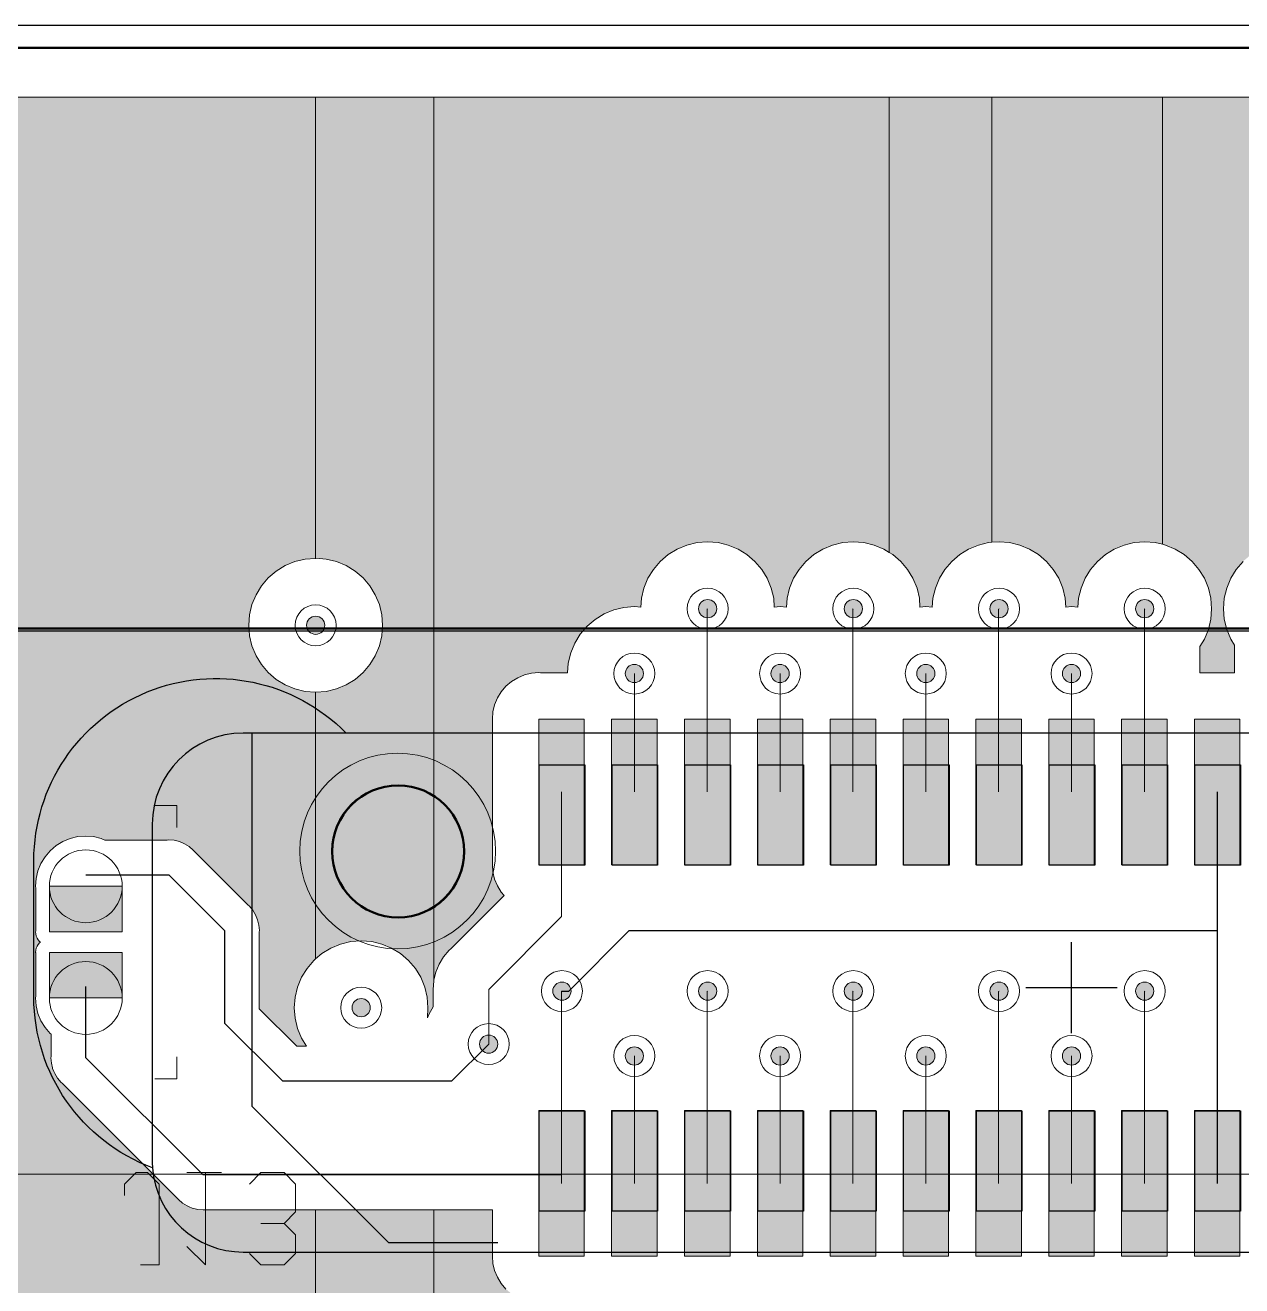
# Model space of a CAD drawing. Header units: inches. Extents: x 109.4 to 194.7, y 96.9 to 132.2.
# Drawn here: x 140.54 to 153.9, y 118.35 to 132.2 of the extents above; entities that cross this region are included whole.
import ezdxf

# ---------------------------------------------------------------- set-up
doc = ezdxf.new("R2010")
doc.units = ezdxf.units.IN
doc.header["$MEASUREMENT"] = 0
for name, color, linetype, lineweight in [('bottom_copper', 7, 'Continuous', 15), ('bottom_silk', 7, 'Continuous', 15), ('Front_Mech', 6, 'Continuous', 50), ('outline', 7, 'Continuous', 15), ('Rear_Mech', 5, 'Continuous', 30), ('top_copper', 7, 'Continuous', 15), ('top_silk', 7, 'Continuous', 15)]:
    doc.layers.add(name, color=color, linetype=linetype, lineweight=lineweight)
doc.layers.add('Mech_BackPlate', color=40, linetype='Continuous')
doc.layers.get('0').off()
doc.layers.get('top_copper').off()

# ---------------------------------------------------------------- blocks, each defined once
blk = doc.blocks.new('gsModule')
at = {"layer": 'bottom_copper', "lineweight": 0}
for points in [[(27.6828, 36.4307), (27.6828, 31.3675), (27.5689, 31.3585), (27.4567, 31.3316), (27.3501, 31.2874), (27.2517, 31.2271), (27.164, 31.1522), (27.0891, 31.0645), (27.0288, 30.9661), (26.9846, 30.8595), (26.9577, 30.7473), (26.9486, 30.6323), (26.9577, 30.5173), (26.9846, 30.4051), (27.0288, 30.2985), (27.0891, 30.2001), (27.164, 30.1124), (27.2517, 30.0375), (27.3501, 29.9772), (27.4567, 29.933), (27.5689, 29.9061), (27.6828, 29.8971), (27.6828, 26.9683), (27.6639, 26.9522), (27.589, 26.8645), (27.5287, 26.7661), (27.4846, 26.6595), (27.4576, 26.5473), (27.4486, 26.4323), (27.4576, 26.3173), (27.4846, 26.2051), (27.5287, 26.0985), (27.5833, 26.0094), (27.476, 26.0094), (27.0642, 26.4212), (27.0642, 27.2645), (27.0654, 27.2794), (27.0607, 27.3392), (27.0467, 27.3975), (27.0237, 27.4529), (26.9924, 27.504), (26.9534, 27.5496), (26.942, 27.5594), (26.3497, 28.1517), (26.3399, 28.1631), (26.2943, 28.2021), (26.2432, 28.2334), (26.1878, 28.2564), (26.1295, 28.2704), (26.1294, 28.2704), (26.0697, 28.2751), (26.0548, 28.2739), (25.37, 28.2739), (25.3297, 28.2906), (25.2455, 28.3108), (25.1592, 28.3176), (25.0729, 28.3108), (24.9887, 28.2906), (24.9087, 28.2575), (24.8349, 28.2122), (24.7691, 28.156), (24.7129, 28.0902), (24.6676, 28.0164), (24.6345, 27.9364), (24.6143, 27.8522), (24.6075, 27.7659), (24.6092, 27.7443), (24.6092, 27.2718), (24.6087, 27.2659), (24.6106, 27.2424), (24.6106, 27.2424), (24.6161, 27.2194), (24.6251, 27.1976), (24.6375, 27.1775), (24.6528, 27.1595), (24.6611, 27.1524), (24.6528, 27.1453), (24.6375, 27.1273), (24.6251, 27.1072), (24.6161, 27.0854), (24.6106, 27.0624), (24.6087, 27.0389), (24.6092, 27.033), (24.6092, 26.5605), (24.6075, 26.5389), (24.6143, 26.4526), (24.6345, 26.3684), (24.6676, 26.2884), (24.7129, 26.2146), (24.7691, 26.1488), (24.7782, 26.141), (24.7782, 25.8973), (24.777, 25.8824), (24.7817, 25.8227), (24.7817, 25.8226), (24.7817, 25.8226), (24.7817, 25.8226), (24.7944, 25.7699), (24.7957, 25.7643), (24.7957, 25.7643), (24.809, 25.7323), (24.8187, 25.7089), (24.8187, 25.7089), (24.8187, 25.7089), (24.8331, 25.6854), (24.85, 25.6578), (24.85, 25.6578), (24.85, 25.6578), (24.8501, 25.6577), (24.889, 25.6122), (24.9004, 25.6024), (26.1669, 24.3359), (26.1767, 24.3246), (26.2223, 24.2856), (26.2223, 24.2856), (26.2223, 24.2856), (26.2477, 24.2701), (26.2734, 24.2543), (26.2734, 24.2543), (26.2734, 24.2543), (26.2964, 24.2448), (26.3288, 24.2313), (26.3288, 24.2313), (26.3288, 24.2313), (26.375, 24.2202), (26.3871, 24.2173), (26.3871, 24.2173), (26.3871, 24.2173), (26.4469, 24.2126), (26.4618, 24.2138), (27.6828, 24.2138), (27.6828, 18.4102), (27.5495, 18.3549), (27.4214, 18.2765), (27.3072, 18.179), (27.2097, 18.0648), (27.1313, 17.9367), (27.0738, 17.798), (27.0387, 17.652), (27.027, 17.5023), (27.0387, 17.3526), (27.0738, 17.2066), (27.1313, 17.0679), (27.2097, 16.9398), (27.3072, 16.8256), (27.4214, 16.7281), (27.5495, 16.6497), (27.6828, 16.5944), (27.6828, 14.2102), (27.5495, 14.155), (27.4214, 14.0765), (27.3072, 13.979), (27.2097, 13.8648), (27.1313, 13.7368), (27.0738, 13.598), (27.0387, 13.452), (27.027, 13.3023), (27.0387, 13.1526), (27.0738, 13.0066), (27.1313, 12.8679), (27.2097, 12.7398), (27.3072, 12.6257), (27.4214, 12.5281), (27.5495, 12.4497), (27.6828, 12.3944), (27.6828, 2.6487), (21.0002, 2.6487), (21.0002, 33.6649), (21.0007, 33.6648), (21.0556, 33.6691), (21.1092, 33.682), (21.1601, 33.7031), (21.2071, 33.7319), (21.249, 33.7676), (21.2847, 33.8095), (21.3135, 33.8565), (21.3346, 33.9074), (21.3475, 33.961), (21.3507, 34.0159), (21.3475, 34.0708), (21.3346, 34.1244), (21.3135, 34.1753), (21.2847, 34.2223), (21.249, 34.2642), (21.2071, 34.2999), (21.1601, 34.3287), (21.1092, 34.3498), (21.0556, 34.3627), (21.0007, 34.367), (21.0002, 34.3669), (21.0002, 36.4307)], [(28.9824, 36.4307), (28.9824, 26.7383), (28.9799, 26.728), (28.9799, 26.7279), (28.9724, 26.6323), (28.9743, 26.6084), (28.9743, 26.4404), (28.9288, 26.3661), (28.9103, 26.3215), (28.9168, 26.4323), (28.91, 26.5473), (28.8831, 26.6595), (28.839, 26.7661), (28.7787, 26.8645), (28.7037, 26.9522), (28.616, 27.0271), (28.5176, 27.0874), (28.411, 27.1316), (28.2989, 27.1585), (28.1838, 27.1676), (28.0688, 27.1585), (27.9566, 27.1316), (27.85, 27.0874), (27.7517, 27.0271), (27.6828, 26.9683), (27.6828, 29.8971), (27.6839, 29.897), (27.7989, 29.9061), (27.9111, 29.933), (28.0177, 29.9772), (28.1161, 30.0375), (28.2038, 30.1124), (28.2787, 30.2001), (28.339, 30.2985), (28.3832, 30.4051), (28.4101, 30.5173), (28.4169, 30.6323), (28.4101, 30.7473), (28.3832, 30.8595), (28.339, 30.9661), (28.2787, 31.0645), (28.2038, 31.1522), (28.1161, 31.2271), (28.0177, 31.2874), (27.9111, 31.3316), (27.7989, 31.3585), (27.6839, 31.3676), (27.6828, 31.3675), (27.6828, 36.4307)], [(33.9824, 36.4307), (33.9824, 31.4322), (33.9217, 31.4694), (33.8151, 31.5136), (33.7029, 31.5405), (33.5879, 31.5496), (33.4729, 31.5405), (33.3607, 31.5136), (33.2541, 31.4694), (33.1557, 31.4091), (33.068, 31.3342), (32.9931, 31.2465), (32.9328, 31.1481), (32.8886, 31.0415), (32.8617, 30.9293), (32.854, 30.832), (32.7838, 30.8376), (32.7198, 30.8325), (32.7141, 30.9293), (32.6872, 31.0415), (32.643, 31.1481), (32.5827, 31.2465), (32.5078, 31.3342), (32.4201, 31.4091), (32.3217, 31.4694), (32.2151, 31.5136), (32.1029, 31.5405), (31.9879, 31.5496), (31.8729, 31.5405), (31.7607, 31.5136), (31.6541, 31.4694), (31.5557, 31.4091), (31.468, 31.3342), (31.3931, 31.2465), (31.3328, 31.1481), (31.2886, 31.0415), (31.2617, 30.9293), (31.254, 30.832), (31.1839, 30.8376), (31.0689, 30.8285), (30.9567, 30.8016), (30.8501, 30.7574), (30.7517, 30.6971), (30.664, 30.6222), (30.5891, 30.5345), (30.5288, 30.4361), (30.4846, 30.3295), (30.4577, 30.2173), (30.4493, 30.1103), (30.1538, 30.1103), (30.1339, 30.1119), (30.0542, 30.1056), (30.0542, 30.1056), (29.9764, 30.0869), (29.9026, 30.0563), (29.8344, 30.0145), (29.7736, 29.9626), (29.7217, 29.9018), (29.6799, 29.8336), (29.6493, 29.7598), (29.6306, 29.682), (29.6243, 29.6023), (29.6259, 29.5824), (29.6259, 28.0222), (29.6243, 28.0023), (29.6306, 27.9226), (29.6493, 27.8448), (29.6799, 27.771), (29.7217, 27.7028), (29.7542, 27.6647), (29.1697, 27.0802), (29.1515, 27.0647), (29.0892, 26.9917), (29.0391, 26.9099), (29.0023, 26.8213), (28.9824, 26.7383), (28.9824, 36.4307)], [(35.1086, 36.4307), (35.1086, 31.5433), (35.0729, 31.5405), (34.9607, 31.5136), (34.8541, 31.4694), (34.7557, 31.4091), (34.668, 31.3342), (34.5931, 31.2465), (34.5328, 31.1481), (34.4886, 31.0415), (34.4617, 30.9293), (34.454, 30.832), (34.384, 30.8376), (34.3198, 30.8325), (34.3141, 30.9293), (34.2872, 31.0415), (34.243, 31.1481), (34.1827, 31.2465), (34.1078, 31.3342), (34.0201, 31.4091), (33.9824, 31.4322), (33.9824, 36.4307)], [(36.9824, 36.4307), (36.9824, 31.5214), (36.9029, 31.5405), (36.7879, 31.5496), (36.6729, 31.5405), (36.5607, 31.5136), (36.4541, 31.4694), (36.3557, 31.4091), (36.268, 31.3342), (36.1931, 31.2465), (36.1328, 31.1481), (36.0886, 31.0415), (36.0617, 30.9293), (36.054, 30.832), (35.9839, 30.8376), (35.9198, 30.8325), (35.9141, 30.9293), (35.8872, 31.0415), (35.843, 31.1481), (35.7827, 31.2465), (35.7078, 31.3342), (35.6201, 31.4091), (35.5217, 31.4694), (35.4151, 31.5136), (35.3029, 31.5405), (35.1879, 31.5496), (35.1086, 31.5433), (35.1086, 36.4307)], [(37.9824, 36.4307), (37.9824, 31.4255), (37.9557, 31.4091), (37.868, 31.3342), (37.7931, 31.2465), (37.7328, 31.1481), (37.6886, 31.0415), (37.6617, 30.9293), (37.6526, 30.8143), (37.6617, 30.6993), (37.6886, 30.5871), (37.7328, 30.4805), (37.7743, 30.4127), (37.7743, 30.1103), (37.3935, 30.1103), (37.3935, 30.3997), (37.443, 30.4805), (37.4872, 30.5871), (37.5141, 30.6993), (37.5209, 30.8143), (37.5141, 30.9293), (37.4872, 31.0415), (37.443, 31.1481), (37.3827, 31.2465), (37.3078, 31.3342), (37.2201, 31.4091), (37.1217, 31.4694), (37.0151, 31.5136), (36.9824, 31.5214), (36.9824, 36.4307)], [(30.6339, 29.6023), (30.1339, 29.6023), (30.1339, 28.0023), (30.6339, 28.0023)], [(31.4339, 29.6023), (30.9339, 29.6023), (30.9339, 28.0023), (31.4339, 28.0023)], [(32.2339, 29.6023), (31.7339, 29.6023), (31.7339, 28.0023), (32.2339, 28.0023)], [(33.0339, 29.6023), (32.5339, 29.6023), (32.5339, 28.0023), (33.0339, 28.0023)], [(33.8339, 29.6023), (33.3339, 29.6023), (33.3339, 28.0023), (33.8339, 28.0023)], [(34.6339, 29.6023), (34.1339, 29.6023), (34.1339, 28.0023), (34.6339, 28.0023)], [(35.4339, 29.6023), (34.9339, 29.6023), (34.9339, 28.0023), (35.4339, 28.0023)], [(36.2339, 29.6023), (35.7339, 29.6023), (35.7339, 28.0023), (36.2339, 28.0023)], [(37.0339, 29.6023), (36.5339, 29.6023), (36.5339, 28.0023), (37.0339, 28.0023)], [(37.8339, 29.6023), (37.3339, 29.6023), (37.3339, 28.0023), (37.8339, 28.0023)], [(24.7592, 27.7659), (24.7592, 27.2659), (25.5592, 27.2659), (25.5592, 27.7659)], [(24.7592, 27.0389), (24.7592, 26.5389), (25.5592, 26.5389), (25.5592, 27.0389)], [(30.6339, 25.3023), (30.1339, 25.3023), (30.1339, 23.7023), (30.6339, 23.7023)], [(31.4339, 25.3023), (30.9339, 25.3023), (30.9339, 23.7023), (31.4339, 23.7023)], [(32.2339, 25.3023), (31.7339, 25.3023), (31.7339, 23.7023), (32.2339, 23.7023)], [(33.0339, 25.3023), (32.5339, 25.3023), (32.5339, 23.7023), (33.0339, 23.7023)], [(33.8339, 25.3023), (33.3339, 25.3023), (33.3339, 23.7023), (33.8339, 23.7023)], [(34.6339, 25.3023), (34.1339, 25.3023), (34.1339, 23.7023), (34.6339, 23.7023)], [(35.4339, 25.3023), (34.9339, 25.3023), (34.9339, 23.7023), (35.4339, 23.7023)], [(36.2339, 25.3023), (35.7339, 25.3023), (35.7339, 23.7023), (36.2339, 23.7023)], [(37.0339, 25.3023), (36.5339, 25.3023), (36.5339, 23.7023), (37.0339, 23.7023)], [(37.8339, 25.3023), (37.3339, 25.3023), (37.3339, 23.7023), (37.8339, 23.7023)], [(28.9824, 24.2138), (28.9824, 20.4591), (28.8342, 20.4475), (28.6882, 20.4124), (28.5495, 20.3549), (28.4214, 20.2765), (28.3072, 20.179), (28.2097, 20.0648), (28.1313, 19.9367), (28.0738, 19.798), (28.0387, 19.652), (28.027, 19.5023), (28.0387, 19.3526), (28.0738, 19.2066), (28.1313, 19.0679), (28.2097, 18.9398), (28.3072, 18.8256), (28.4214, 18.7281), (28.5495, 18.6497), (28.6882, 18.5922), (28.8342, 18.5571), (28.9824, 18.5455), (28.9824, 16.2591), (28.8342, 16.2475), (28.6882, 16.2124), (28.5495, 16.155), (28.4214, 16.0765), (28.3072, 15.979), (28.2097, 15.8648), (28.1313, 15.7368), (28.0738, 15.598), (28.0387, 15.452), (28.027, 15.3023), (28.0387, 15.1526), (28.0738, 15.0066), (28.1313, 14.8679), (28.2097, 14.7398), (28.3072, 14.6257), (28.4214, 14.5281), (28.5495, 14.4497), (28.6882, 14.3922), (28.8342, 14.3571), (28.9824, 14.3455), (28.9824, 2.6487), (27.6828, 2.6487), (27.6828, 12.3944), (27.6882, 12.3922), (27.8342, 12.3571), (27.9839, 12.3454), (28.1336, 12.3571), (28.2796, 12.3922), (28.4183, 12.4497), (28.5464, 12.5281), (28.6606, 12.6257), (28.7581, 12.7398), (28.8365, 12.8679), (28.894, 13.0066), (28.9291, 13.1526), (28.9379, 13.3023), (28.9291, 13.452), (28.894, 13.598), (28.8365, 13.7368), (28.7581, 13.8648), (28.6606, 13.979), (28.5464, 14.0765), (28.4183, 14.155), (28.2796, 14.2124), (28.1336, 14.2475), (27.9839, 14.2593), (27.8342, 14.2475), (27.6882, 14.2124), (27.6828, 14.2102), (27.6828, 16.5944), (27.6882, 16.5922), (27.8342, 16.5571), (27.9839, 16.5454), (28.1336, 16.5571), (28.2796, 16.5922), (28.4183, 16.6497), (28.5464, 16.7281), (28.6606, 16.8256), (28.7581, 16.9398), (28.8365, 17.0679), (28.894, 17.2066), (28.9291, 17.3526), (28.9379, 17.5023), (28.9291, 17.652), (28.894, 17.798), (28.8365, 17.9367), (28.7581, 18.0648), (28.6606, 18.179), (28.5464, 18.2765), (28.4183, 18.3549), (28.2796, 18.4124), (28.1336, 18.4475), (27.9839, 18.4592), (27.8342, 18.4475), (27.6882, 18.4124), (27.6828, 18.4102), (27.6828, 24.2138)], [(29.6259, 24.2138), (29.6259, 23.7222), (29.6243, 23.7023), (29.6306, 23.6226), (29.6493, 23.5448), (29.6799, 23.471), (29.7217, 23.4028), (29.7736, 23.342), (29.8344, 23.2901), (29.9026, 23.2483), (29.9764, 23.2177), (29.9824, 23.2162), (29.9824, 18.4591), (29.8342, 18.4475), (29.6882, 18.4124), (29.5495, 18.3549), (29.4214, 18.2765), (29.3072, 18.179), (29.2097, 18.0648), (29.1313, 17.9367), (29.0738, 17.798), (29.0387, 17.652), (29.027, 17.5023), (29.0387, 17.3526), (29.0738, 17.2066), (29.1313, 17.0679), (29.2097, 16.9398), (29.3072, 16.8256), (29.4214, 16.7281), (29.5495, 16.6497), (29.6882, 16.5922), (29.8342, 16.5571), (29.9824, 16.5455), (29.9824, 14.2591), (29.8342, 14.2475), (29.6882, 14.2124), (29.5495, 14.155), (29.4214, 14.0765), (29.3072, 13.979), (29.2097, 13.8648), (29.1313, 13.7368), (29.0738, 13.598), (29.0387, 13.452), (29.027, 13.3023), (29.0387, 13.1526), (29.0738, 13.0066), (29.1313, 12.8679), (29.2097, 12.7398), (29.3072, 12.6257), (29.4214, 12.5281), (29.5495, 12.4497), (29.6882, 12.3922), (29.8342, 12.3571), (29.9824, 12.3455), (29.9824, 2.6487), (28.9824, 2.6487), (28.9824, 14.3455), (28.9839, 14.3454), (29.1336, 14.3571), (29.2796, 14.3922), (29.4183, 14.4497), (29.5464, 14.5281), (29.6606, 14.6257), (29.7581, 14.7398), (29.8365, 14.8679), (29.894, 15.0066), (29.9291, 15.1526), (29.9379, 15.3023), (29.9291, 15.452), (29.894, 15.598), (29.8365, 15.7368), (29.7581, 15.8648), (29.6606, 15.979), (29.5464, 16.0765), (29.4183, 16.155), (29.2796, 16.2124), (29.1336, 16.2475), (28.9839, 16.2593), (28.9824, 16.2591), (28.9824, 18.5455), (28.9839, 18.5454), (29.1336, 18.5571), (29.2796, 18.5922), (29.4183, 18.6497), (29.5464, 18.7281), (29.6606, 18.8256), (29.7581, 18.9398), (29.8365, 19.0679), (29.894, 19.2066), (29.9291, 19.3526), (29.9379, 19.5023), (29.9291, 19.652), (29.894, 19.798), (29.8365, 19.9367), (29.7581, 20.0648), (29.6606, 20.179), (29.5464, 20.2765), (29.4183, 20.3549), (29.2796, 20.4124), (29.1336, 20.4475), (28.9839, 20.4592), (28.9824, 20.4591), (28.9824, 24.2138)]]:
    blk.add_hatch(color=256, dxfattribs=at).paths.add_polyline_path(points, flags=0)
h = blk.add_hatch(color=256, dxfattribs=at)
edge = h.paths.add_edge_path(flags=0)
edge.add_arc((31.9879, 30.8143), 0.1, 0, 360)
h = blk.add_hatch(color=256, dxfattribs=at)
edge = h.paths.add_edge_path(flags=0)
edge.add_arc((33.5879, 30.8143), 0.1, 0, 360)
h = blk.add_hatch(color=256, dxfattribs=at)
edge = h.paths.add_edge_path(flags=0)
edge.add_arc((35.1879, 30.8143), 0.1, 0, 360)
h = blk.add_hatch(color=256, dxfattribs=at)
edge = h.paths.add_edge_path(flags=0)
edge.add_arc((36.7879, 30.8143), 0.1, 0, 360)
h = blk.add_hatch(color=256, dxfattribs=at)
edge = h.paths.add_edge_path(flags=0)
edge.add_arc((27.6839, 30.6323), 0.1, 0, 360)
h = blk.add_hatch(color=256, dxfattribs=at)
edge = h.paths.add_edge_path(flags=0)
edge.add_arc((31.1839, 30.1023), 0.1, 0, 360)
h = blk.add_hatch(color=256, dxfattribs=at)
edge = h.paths.add_edge_path(flags=0)
edge.add_arc((32.7838, 30.1023), 0.1, 0, 360)
h = blk.add_hatch(color=256, dxfattribs=at)
edge = h.paths.add_edge_path(flags=0)
edge.add_arc((34.384, 30.1023), 0.1, 0, 360)
h = blk.add_hatch(color=256, dxfattribs=at)
edge = h.paths.add_edge_path(flags=0)
edge.add_arc((35.9839, 30.1023), 0.1, 0, 360)
h = blk.add_hatch(color=256, dxfattribs=at)
edge = h.paths.add_edge_path(flags=0)
edge.add_arc((28.5839, 28.1523), 0.725, 0, 360)
h = blk.add_hatch(color=256, dxfattribs=at)
edge = h.paths.add_edge_path(flags=0)
edge.add_arc((30.3879, 26.6143), 0.1, 0, 360)
h = blk.add_hatch(color=256, dxfattribs=at)
edge = h.paths.add_edge_path(flags=0)
edge.add_arc((31.9879, 26.6143), 0.1, 0, 360)
h = blk.add_hatch(color=256, dxfattribs=at)
edge = h.paths.add_edge_path(flags=0)
edge.add_arc((33.5879, 26.6143), 0.1, 0, 360)
h = blk.add_hatch(color=256, dxfattribs=at)
edge = h.paths.add_edge_path(flags=0)
edge.add_arc((35.1879, 26.6143), 0.1, 0, 360)
h = blk.add_hatch(color=256, dxfattribs=at)
edge = h.paths.add_edge_path(flags=0)
edge.add_arc((36.7879, 26.6143), 0.1, 0, 360)
h = blk.add_hatch(color=256, dxfattribs=at)
edge = h.paths.add_edge_path(flags=0)
edge.add_arc((28.1838, 26.4323), 0.1, 0, 360)
h = blk.add_hatch(color=256, dxfattribs=at)
edge = h.paths.add_edge_path(flags=0)
edge.add_arc((29.5839, 26.0323), 0.1, 0, 360)
h = blk.add_hatch(color=256, dxfattribs=at)
edge = h.paths.add_edge_path(flags=0)
edge.add_arc((31.1839, 25.9023), 0.1, 0, 360)
h = blk.add_hatch(color=256, dxfattribs=at)
edge = h.paths.add_edge_path(flags=0)
edge.add_arc((32.7838, 25.9023), 0.1, 0, 360)
h = blk.add_hatch(color=256, dxfattribs=at)
edge = h.paths.add_edge_path(flags=0)
edge.add_arc((34.384, 25.9023), 0.1, 0, 360)
h = blk.add_hatch(color=256, dxfattribs=at)
edge = h.paths.add_edge_path(flags=0)
edge.add_arc((35.9839, 25.9023), 0.1, 0, 360)
for p, q in [((21.0002, 36.4307), (27.6828, 36.4307)), ((27.6828, 31.3675), (27.6828, 36.4307)), ((27.6828, 36.4307), (28.9824, 36.4307)), ((27.6828, 36.4307), (27.6828, 31.3675)), ((28.9824, 26.7383), (28.9824, 36.4307)), ((28.9824, 36.4307), (33.9824, 36.4307)), ((28.9824, 36.4307), (28.9824, 26.7383)), ((33.9824, 31.4322), (33.9824, 36.4307)), ((33.9824, 36.4307), (35.1086, 36.4307)), ((33.9824, 36.4307), (33.9824, 31.4322)), ((35.1086, 31.5433), (35.1086, 36.4307)), ((35.1086, 36.4307), (36.9824, 36.4307)), ((35.1086, 36.4307), (35.1086, 31.5433)), ((36.9824, 31.5214), (36.9824, 36.4307)), ((36.9824, 36.4307), (37.9824, 36.4307)), ((36.9824, 36.4307), (36.9824, 31.5214)), ((31.6541, 31.4694), (31.5557, 31.4091)), ((31.7607, 31.5136), (31.6541, 31.4694)), ((31.8729, 31.5405), (31.7607, 31.5136)), ((31.9879, 31.5496), (31.8729, 31.5405)), ((32.1029, 31.5405), (31.9879, 31.5496)), ((32.2151, 31.5136), (32.1029, 31.5405)), ((32.3217, 31.4694), (32.2151, 31.5136)), ((32.4201, 31.4091), (32.3217, 31.4694)), ((33.2541, 31.4694), (33.1557, 31.4091)), ((33.3607, 31.5136), (33.2541, 31.4694)), ((33.4729, 31.5405), (33.3607, 31.5136)), ((33.5879, 31.5496), (33.4729, 31.5405)), ((33.7029, 31.5405), (33.5879, 31.5496)), ((33.8151, 31.5136), (33.7029, 31.5405)), ((33.9217, 31.4694), (33.8151, 31.5136)), ((33.9824, 31.4322), (33.9217, 31.4694)), ((34.0201, 31.4091), (33.9824, 31.4322)), ((34.8541, 31.4694), (34.7557, 31.4091)), ((34.9607, 31.5136), (34.8541, 31.4694)), ((35.0729, 31.5405), (34.9607, 31.5136)), ((35.1086, 31.5433), (35.0729, 31.5405)), ((35.1879, 31.5496), (35.1086, 31.5433)), ((35.3029, 31.5405), (35.1879, 31.5496)), ((35.4151, 31.5136), (35.3029, 31.5405)), ((35.5217, 31.4694), (35.4151, 31.5136)), ((35.6201, 31.4091), (35.5217, 31.4694)), ((36.4541, 31.4694), (36.3557, 31.4091)), ((36.5607, 31.5136), (36.4541, 31.4694)), ((36.6729, 31.5405), (36.5607, 31.5136)), ((36.7879, 31.5496), (36.6729, 31.5405)), ((36.9029, 31.5405), (36.7879, 31.5496)), ((36.9824, 31.5214), (36.9029, 31.5405)), ((37.0151, 31.5136), (36.9824, 31.5214)), ((37.1217, 31.4694), (37.0151, 31.5136)), ((37.2201, 31.4091), (37.1217, 31.4694)), ((27.4567, 31.3316), (27.3501, 31.2874)), ((27.5689, 31.3585), (27.4567, 31.3316)), ((27.6828, 31.3675), (27.5689, 31.3585)), ((27.6839, 31.3676), (27.6828, 31.3675)), ((27.7989, 31.3585), (27.6839, 31.3676)), ((27.9111, 31.3316), (27.7989, 31.3585)), ((28.0177, 31.2874), (27.9111, 31.3316)), ((31.468, 31.3342), (31.3931, 31.2465)), ((31.5557, 31.4091), (31.468, 31.3342)), ((32.5078, 31.3342), (32.4201, 31.4091)), ((32.5827, 31.2465), (32.5078, 31.3342)), ((33.068, 31.3342), (32.9931, 31.2465)), ((33.1557, 31.4091), (33.068, 31.3342)), ((34.1078, 31.3342), (34.0201, 31.4091)), ((34.1827, 31.2465), (34.1078, 31.3342)), ((34.668, 31.3342), (34.5931, 31.2465)), ((34.7557, 31.4091), (34.668, 31.3342)), ((35.7078, 31.3342), (35.6201, 31.4091)), ((35.7827, 31.2465), (35.7078, 31.3342)), ((36.268, 31.3342), (36.1931, 31.2465)), ((36.3557, 31.4091), (36.268, 31.3342)), ((37.3078, 31.3342), (37.2201, 31.4091)), ((37.3827, 31.2465), (37.3078, 31.3342)), ((37.868, 31.3342), (37.7931, 31.2465)), ((27.164, 31.1522), (27.0891, 31.0645)), ((27.2517, 31.2271), (27.164, 31.1522)), ((27.3501, 31.2874), (27.2517, 31.2271)), ((28.1161, 31.2271), (28.0177, 31.2874)), ((28.2038, 31.1522), (28.1161, 31.2271)), ((28.2787, 31.0645), (28.2038, 31.1522)), ((31.3931, 31.2465), (31.3328, 31.1481)), ((32.643, 31.1481), (32.5827, 31.2465)), ((32.9931, 31.2465), (32.9328, 31.1481)), ((34.243, 31.1481), (34.1827, 31.2465)), ((34.5931, 31.2465), (34.5328, 31.1481)), ((35.843, 31.1481), (35.7827, 31.2465)), ((36.1931, 31.2465), (36.1328, 31.1481)), ((37.443, 31.1481), (37.3827, 31.2465)), ((37.7931, 31.2465), (37.7328, 31.1481)), ((27.0891, 31.0645), (27.0288, 30.9661)), ((28.339, 30.9661), (28.2787, 31.0645)), ((31.2886, 31.0415), (31.2617, 30.9293)), ((31.3328, 31.1481), (31.2886, 31.0415)), ((32.6872, 31.0415), (32.643, 31.1481)), ((32.7141, 30.9293), (32.6872, 31.0415)), ((32.8886, 31.0415), (32.8617, 30.9293)), ((32.9328, 31.1481), (32.8886, 31.0415)), ((34.2872, 31.0415), (34.243, 31.1481)), ((34.3141, 30.9293), (34.2872, 31.0415)), ((34.4886, 31.0415), (34.4617, 30.9293)), ((34.5328, 31.1481), (34.4886, 31.0415)), ((35.8872, 31.0415), (35.843, 31.1481)), ((35.9141, 30.9293), (35.8872, 31.0415)), ((36.0886, 31.0415), (36.0617, 30.9293)), ((36.1328, 31.1481), (36.0886, 31.0415)), ((37.4872, 31.0415), (37.443, 31.1481)), ((37.5141, 30.9293), (37.4872, 31.0415)), ((37.6886, 31.0415), (37.6617, 30.9293)), ((37.7328, 31.1481), (37.6886, 31.0415)), ((27.0288, 30.9661), (26.9846, 30.8595)), ((28.3832, 30.8595), (28.339, 30.9661)), ((31.2617, 30.9293), (31.254, 30.832)), ((32.7198, 30.8325), (32.7141, 30.9293)), ((32.8617, 30.9293), (32.854, 30.832)), ((34.3198, 30.8325), (34.3141, 30.9293)), ((34.4617, 30.9293), (34.454, 30.832)), ((35.9198, 30.8325), (35.9141, 30.9293)), ((36.0617, 30.9293), (36.054, 30.832)), ((37.5209, 30.8143), (37.5141, 30.9293)), ((37.6617, 30.9293), (37.6526, 30.8143)), ((26.9577, 30.7473), (26.9486, 30.6323)), ((26.9846, 30.8595), (26.9577, 30.7473)), ((28.4101, 30.7473), (28.3832, 30.8595)), ((28.4169, 30.6323), (28.4101, 30.7473)), ((30.8501, 30.7574), (30.7517, 30.6971)), ((30.9567, 30.8016), (30.8501, 30.7574)), ((31.0689, 30.8285), (30.9567, 30.8016)), ((31.1839, 30.8376), (31.0689, 30.8285)), ((31.254, 30.832), (31.1839, 30.8376)), ((32.7838, 30.8376), (32.7198, 30.8325)), ((32.854, 30.832), (32.7838, 30.8376)), ((34.384, 30.8376), (34.3198, 30.8325)), ((34.454, 30.832), (34.384, 30.8376)), ((35.9839, 30.8376), (35.9198, 30.8325)), ((36.054, 30.832), (35.9839, 30.8376)), ((37.5141, 30.6993), (37.5209, 30.8143)), ((37.6526, 30.8143), (37.6617, 30.6993)), ((26.9486, 30.6323), (26.9577, 30.5173)), ((28.4101, 30.5173), (28.4169, 30.6323)), ((30.664, 30.6222), (30.5891, 30.5345)), ((30.7517, 30.6971), (30.664, 30.6222)), ((37.4872, 30.5871), (37.5141, 30.6993)), ((37.6617, 30.6993), (37.6886, 30.5871)), ((26.9577, 30.5173), (26.9846, 30.4051)), ((28.3832, 30.4051), (28.4101, 30.5173)), ((30.5891, 30.5345), (30.5288, 30.4361)), ((37.3935, 30.3997), (37.443, 30.4805)), ((37.443, 30.4805), (37.4872, 30.5871)), ((37.6886, 30.5871), (37.7328, 30.4805)), ((37.7328, 30.4805), (37.7743, 30.4127)), ((26.9846, 30.4051), (27.0288, 30.2985)), ((28.339, 30.2985), (28.3832, 30.4051)), ((30.4846, 30.3295), (30.4577, 30.2173)), ((30.5288, 30.4361), (30.4846, 30.3295)), ((37.3935, 30.1103), (37.3935, 30.3997)), ((37.7743, 30.4127), (37.7743, 30.1103)), ((27.0288, 30.2985), (27.0891, 30.2001)), ((27.0891, 30.2001), (27.164, 30.1124)), ((28.2038, 30.1124), (28.2787, 30.2001)), ((28.2787, 30.2001), (28.339, 30.2985)), ((30.4577, 30.2173), (30.4493, 30.1103)), ((27.164, 30.1124), (27.2517, 30.0375)), ((28.1161, 30.0375), (28.2038, 30.1124)), ((29.9026, 30.0563), (29.8344, 30.0145)), ((29.9764, 30.0869), (29.9026, 30.0563)), ((30.0542, 30.1056), (29.9764, 30.0869)), ((30.1339, 30.1119), (30.0542, 30.1056)), ((30.0542, 30.1056), (30.0542, 30.1056)), ((30.1538, 30.1103), (30.1339, 30.1119)), ((30.4493, 30.1103), (30.1538, 30.1103)), ((37.7743, 30.1103), (37.3935, 30.1103)), ((27.2517, 30.0375), (27.3501, 29.9772)), ((27.3501, 29.9772), (27.4567, 29.933)), ((27.4567, 29.933), (27.5689, 29.9061)), ((27.5689, 29.9061), (27.6828, 29.8971)), ((27.6839, 29.897), (27.7989, 29.9061)), ((27.7989, 29.9061), (27.9111, 29.933)), ((27.9111, 29.933), (28.0177, 29.9772)), ((28.0177, 29.9772), (28.1161, 30.0375)), ((29.7736, 29.9626), (29.7217, 29.9018)), ((29.8344, 30.0145), (29.7736, 29.9626)), ((27.6828, 26.9683), (27.6828, 29.8971)), ((27.6828, 29.8971), (27.6839, 29.897)), ((27.6828, 29.8971), (27.6828, 26.9683)), ((29.6799, 29.8336), (29.6493, 29.7598)), ((29.7217, 29.9018), (29.6799, 29.8336)), ((29.6306, 29.682), (29.6243, 29.6023)), ((29.6493, 29.7598), (29.6306, 29.682)), ((29.6243, 29.6023), (29.6259, 29.5824)), ((29.6259, 29.5824), (29.6259, 28.0222)), ((30.6339, 29.6023), (30.1339, 29.6023)), ((30.1339, 29.6023), (30.1339, 28.0023)), ((30.6339, 28.0023), (30.6339, 29.6023)), ((31.4339, 29.6023), (30.9339, 29.6023)), ((30.9339, 29.6023), (30.9339, 28.0023)), ((31.4339, 28.0023), (31.4339, 29.6023)), ((32.2339, 29.6023), (31.7339, 29.6023)), ((31.7339, 29.6023), (31.7339, 28.0023)), ((32.2339, 28.0023), (32.2339, 29.6023)), ((33.0339, 29.6023), (32.5339, 29.6023)), ((32.5339, 29.6023), (32.5339, 28.0023)), ((33.0339, 28.0023), (33.0339, 29.6023)), ((33.8339, 29.6023), (33.3339, 29.6023)), ((33.3339, 29.6023), (33.3339, 28.0023)), ((33.8339, 28.0023), (33.8339, 29.6023)), ((34.6339, 29.6023), (34.1339, 29.6023)), ((34.1339, 29.6023), (34.1339, 28.0023)), ((34.6339, 28.0023), (34.6339, 29.6023)), ((35.4339, 29.6023), (34.9339, 29.6023)), ((34.9339, 29.6023), (34.9339, 28.0023)), ((35.4339, 28.0023), (35.4339, 29.6023)), ((36.2339, 29.6023), (35.7339, 29.6023)), ((35.7339, 29.6023), (35.7339, 28.0023)), ((36.2339, 28.0023), (36.2339, 29.6023)), ((37.0339, 29.6023), (36.5339, 29.6023)), ((36.5339, 29.6023), (36.5339, 28.0023)), ((37.0339, 28.0023), (37.0339, 29.6023)), ((37.8339, 29.6023), (37.3339, 29.6023)), ((37.3339, 29.6023), (37.3339, 28.0023)), ((37.8339, 28.0023), (37.8339, 29.6023)), ((24.9087, 28.2575), (24.8349, 28.2122)), ((24.9887, 28.2906), (24.9087, 28.2575)), ((25.0729, 28.3108), (24.9887, 28.2906)), ((25.1592, 28.3176), (25.0729, 28.3108)), ((25.2455, 28.3108), (25.1592, 28.3176)), ((25.3297, 28.2906), (25.2455, 28.3108)), ((25.37, 28.2739), (25.3297, 28.2906)), ((26.0548, 28.2739), (25.37, 28.2739)), ((26.0697, 28.2751), (26.0548, 28.2739)), ((26.1294, 28.2704), (26.0697, 28.2751)), ((26.1295, 28.2704), (26.1294, 28.2704)), ((26.1878, 28.2564), (26.1295, 28.2704)), ((26.2432, 28.2334), (26.1878, 28.2564)), ((24.7691, 28.156), (24.7129, 28.0902)), ((24.8349, 28.2122), (24.7691, 28.156)), ((26.2943, 28.2021), (26.2432, 28.2334)), ((26.3399, 28.1631), (26.2943, 28.2021)), ((26.3497, 28.1517), (26.3399, 28.1631)), ((26.942, 27.5594), (26.3497, 28.1517)), ((24.6676, 28.0164), (24.6345, 27.9364)), ((24.7129, 28.0902), (24.6676, 28.0164)), ((29.6259, 28.0222), (29.6243, 28.0023)), ((29.6243, 28.0023), (29.6306, 27.9226)), ((30.1339, 28.0023), (30.6339, 28.0023)), ((30.9339, 28.0023), (31.4339, 28.0023)), ((31.7339, 28.0023), (32.2339, 28.0023)), ((32.5339, 28.0023), (33.0339, 28.0023)), ((33.3339, 28.0023), (33.8339, 28.0023)), ((34.1339, 28.0023), (34.6339, 28.0023)), ((34.9339, 28.0023), (35.4339, 28.0023)), ((35.7339, 28.0023), (36.2339, 28.0023)), ((36.5339, 28.0023), (37.0339, 28.0023)), ((37.3339, 28.0023), (37.8339, 28.0023)), ((24.6143, 27.8522), (24.6075, 27.7659)), ((24.6345, 27.9364), (24.6143, 27.8522)), ((29.6306, 27.9226), (29.6493, 27.8448)), ((29.6493, 27.8448), (29.6799, 27.771)), ((24.6075, 27.7659), (24.6092, 27.7443)), ((24.6092, 27.7443), (24.6092, 27.2718)), ((24.7592, 27.7659), (24.7592, 27.2659)), ((25.5592, 27.7659), (24.7592, 27.7659)), ((25.5592, 27.2659), (25.5592, 27.7659)), ((29.6799, 27.771), (29.7217, 27.7028)), ((29.7217, 27.7028), (29.7542, 27.6647)), ((26.9534, 27.5496), (26.942, 27.5594)), ((29.7542, 27.6647), (29.1697, 27.0802)), ((26.9924, 27.504), (26.9534, 27.5496)), ((27.0237, 27.4529), (26.9924, 27.504)), ((27.0467, 27.3975), (27.0237, 27.4529)), ((27.0607, 27.3392), (27.0467, 27.3975)), ((27.0654, 27.2794), (27.0607, 27.3392)), ((27.0642, 27.2645), (27.0654, 27.2794)), ((24.6092, 27.2718), (24.6087, 27.2659)), ((24.6087, 27.2659), (24.6106, 27.2424)), ((24.6106, 27.2424), (24.6106, 27.2424)), ((24.6106, 27.2424), (24.6161, 27.2194)), ((24.6161, 27.2194), (24.6251, 27.1976)), ((24.6251, 27.1976), (24.6375, 27.1775)), ((24.6375, 27.1775), (24.6528, 27.1595)), ((24.6528, 27.1453), (24.6375, 27.1273)), ((24.6528, 27.1595), (24.6611, 27.1524)), ((24.6611, 27.1524), (24.6528, 27.1453)), ((24.7592, 27.2659), (25.5592, 27.2659)), ((27.0642, 26.4212), (27.0642, 27.2645)), ((28.0688, 27.1585), (27.9566, 27.1316)), ((28.1838, 27.1676), (28.0688, 27.1585)), ((28.2989, 27.1585), (28.1838, 27.1676)), ((28.411, 27.1316), (28.2989, 27.1585)), ((24.6106, 27.0624), (24.6087, 27.0389)), ((24.6087, 27.0389), (24.6092, 27.033)), ((24.6092, 27.033), (24.6092, 26.5605)), ((24.6161, 27.0854), (24.6106, 27.0624)), ((24.6251, 27.1072), (24.6161, 27.0854)), ((24.6375, 27.1273), (24.6251, 27.1072)), ((24.7592, 27.0389), (24.7592, 26.5389)), ((25.5592, 27.0389), (24.7592, 27.0389)), ((25.5592, 26.5389), (25.5592, 27.0389)), ((27.7517, 27.0271), (27.6828, 26.9683)), ((27.85, 27.0874), (27.7517, 27.0271)), ((27.9566, 27.1316), (27.85, 27.0874)), ((28.5176, 27.0874), (28.411, 27.1316)), ((28.616, 27.0271), (28.5176, 27.0874)), ((28.7037, 26.9522), (28.616, 27.0271)), ((29.1515, 27.0647), (29.0892, 26.9917)), ((29.1697, 27.0802), (29.1515, 27.0647)), ((27.589, 26.8645), (27.5287, 26.7661)), ((27.6639, 26.9522), (27.589, 26.8645)), ((27.6828, 26.9683), (27.6639, 26.9522)), ((28.7787, 26.8645), (28.7037, 26.9522)), ((28.839, 26.7661), (28.7787, 26.8645)), ((29.0391, 26.9099), (29.0023, 26.8213)), ((29.0892, 26.9917), (29.0391, 26.9099)), ((27.5287, 26.7661), (27.4846, 26.6595)), ((28.8831, 26.6595), (28.839, 26.7661)), ((28.9799, 26.7279), (28.9724, 26.6323)), ((28.9824, 26.7383), (28.9799, 26.728)), ((28.9799, 26.728), (28.9799, 26.7279)), ((29.0023, 26.8213), (28.9824, 26.7383)), ((27.4846, 26.6595), (27.4576, 26.5473)), ((28.91, 26.5473), (28.8831, 26.6595)), ((28.9724, 26.6323), (28.9743, 26.6084)), ((28.9743, 26.6084), (28.9743, 26.4404)), ((24.6092, 26.5605), (24.6075, 26.5389)), ((24.6075, 26.5389), (24.6143, 26.4526)), ((24.6143, 26.4526), (24.6345, 26.3684)), ((24.7592, 26.5389), (25.5592, 26.5389)), ((27.4576, 26.5473), (27.4486, 26.4323)), ((28.9168, 26.4323), (28.91, 26.5473)), ((24.6345, 26.3684), (24.6676, 26.2884)), ((27.476, 26.0094), (27.0642, 26.4212)), ((27.4486, 26.4323), (27.4576, 26.3173)), ((27.4576, 26.3173), (27.4846, 26.2051)), ((28.9103, 26.3215), (28.9168, 26.4323)), ((28.9288, 26.3661), (28.9103, 26.3215)), ((28.9743, 26.4404), (28.9288, 26.3661)), ((24.6676, 26.2884), (24.7129, 26.2146)), ((24.7129, 26.2146), (24.7691, 26.1488)), ((27.4846, 26.2051), (27.5287, 26.0985)), ((24.7691, 26.1488), (24.7782, 26.141)), ((24.7782, 26.141), (24.7782, 25.8973)), ((27.5287, 26.0985), (27.5833, 26.0094)), ((24.7782, 25.8973), (24.777, 25.8824)), ((27.5833, 26.0094), (27.476, 26.0094)), ((24.777, 25.8824), (24.7817, 25.8227)), ((24.7817, 25.8227), (24.7817, 25.8226)), ((24.7817, 25.8226), (24.7817, 25.8226)), ((24.7817, 25.8226), (24.7817, 25.8226)), ((24.7817, 25.8226), (24.7944, 25.7699)), ((24.7944, 25.7699), (24.7957, 25.7643)), ((24.7957, 25.7643), (24.7957, 25.7643)), ((24.7957, 25.7643), (24.809, 25.7323)), ((24.809, 25.7323), (24.8187, 25.7089)), ((24.8187, 25.7089), (24.8187, 25.7089)), ((24.8187, 25.7089), (24.8187, 25.7089)), ((24.8187, 25.7089), (24.8331, 25.6854)), ((24.8331, 25.6854), (24.85, 25.6578)), ((24.85, 25.6578), (24.85, 25.6578)), ((24.85, 25.6578), (24.85, 25.6578)), ((24.85, 25.6578), (24.8501, 25.6577)), ((24.8501, 25.6577), (24.889, 25.6122)), ((24.889, 25.6122), (24.9004, 25.6024)), ((24.9004, 25.6024), (26.1669, 24.3359)), ((30.6339, 25.3023), (30.1339, 25.3023)), ((30.1339, 25.3023), (30.1339, 23.7023)), ((30.6339, 23.7023), (30.6339, 25.3023)), ((31.4339, 25.3023), (30.9339, 25.3023)), ((30.9339, 25.3023), (30.9339, 23.7023)), ((31.4339, 23.7023), (31.4339, 25.3023)), ((32.2339, 25.3023), (31.7339, 25.3023)), ((31.7339, 25.3023), (31.7339, 23.7023)), ((32.2339, 23.7023), (32.2339, 25.3023)), ((33.0339, 25.3023), (32.5339, 25.3023)), ((32.5339, 25.3023), (32.5339, 23.7023)), ((33.0339, 23.7023), (33.0339, 25.3023)), ((33.8339, 25.3023), (33.3339, 25.3023)), ((33.3339, 25.3023), (33.3339, 23.7023)), ((33.8339, 23.7023), (33.8339, 25.3023)), ((34.6339, 25.3023), (34.1339, 25.3023)), ((34.1339, 25.3023), (34.1339, 23.7023)), ((34.6339, 23.7023), (34.6339, 25.3023)), ((35.4339, 25.3023), (34.9339, 25.3023)), ((34.9339, 25.3023), (34.9339, 23.7023)), ((35.4339, 23.7023), (35.4339, 25.3023)), ((36.2339, 25.3023), (35.7339, 25.3023)), ((35.7339, 25.3023), (35.7339, 23.7023)), ((36.2339, 23.7023), (36.2339, 25.3023)), ((37.0339, 25.3023), (36.5339, 25.3023)), ((36.5339, 25.3023), (36.5339, 23.7023)), ((37.0339, 23.7023), (37.0339, 25.3023)), ((37.8339, 25.3023), (37.3339, 25.3023)), ((37.3339, 25.3023), (37.3339, 23.7023)), ((37.8339, 23.7023), (37.8339, 25.3023)), ((26.1669, 24.3359), (26.1767, 24.3246)), ((26.1767, 24.3246), (26.2223, 24.2856)), ((26.2223, 24.2856), (26.2223, 24.2856)), ((26.2223, 24.2856), (26.2223, 24.2856)), ((26.2223, 24.2856), (26.2477, 24.2701)), ((26.2477, 24.2701), (26.2734, 24.2543)), ((26.2734, 24.2543), (26.2734, 24.2543)), ((26.2734, 24.2543), (26.2734, 24.2543)), ((26.2734, 24.2543), (26.2964, 24.2448)), ((26.2964, 24.2448), (26.3288, 24.2313)), ((26.3288, 24.2313), (26.3288, 24.2313)), ((26.3288, 24.2313), (26.3288, 24.2313)), ((26.3288, 24.2313), (26.375, 24.2202)), ((26.375, 24.2202), (26.3871, 24.2173)), ((26.3871, 24.2173), (26.3871, 24.2173)), ((26.3871, 24.2173), (26.3871, 24.2173)), ((26.3871, 24.2173), (26.4469, 24.2126)), ((26.4469, 24.2126), (26.4618, 24.2138)), ((26.4618, 24.2138), (27.6828, 24.2138)), ((27.6828, 18.4102), (27.6828, 24.2138)), ((27.6828, 24.2138), (28.9824, 24.2138)), ((27.6828, 24.2138), (27.6828, 18.4102)), ((28.9824, 20.4591), (28.9824, 24.2138)), ((28.9824, 24.2138), (29.6259, 24.2138)), ((28.9824, 24.2138), (28.9824, 20.4591)), ((29.6259, 24.2138), (29.6259, 23.7222)), ((29.6259, 23.7222), (29.6243, 23.7023)), ((29.6243, 23.7023), (29.6306, 23.6226)), ((30.1339, 23.7023), (30.6339, 23.7023)), ((30.9339, 23.7023), (31.4339, 23.7023)), ((31.7339, 23.7023), (32.2339, 23.7023)), ((32.5339, 23.7023), (33.0339, 23.7023)), ((33.3339, 23.7023), (33.8339, 23.7023)), ((34.1339, 23.7023), (34.6339, 23.7023)), ((34.9339, 23.7023), (35.4339, 23.7023)), ((35.7339, 23.7023), (36.2339, 23.7023)), ((36.5339, 23.7023), (37.0339, 23.7023)), ((37.3339, 23.7023), (37.8339, 23.7023)), ((29.6306, 23.6226), (29.6493, 23.5448)), ((29.6493, 23.5448), (29.6799, 23.471)), ((29.6799, 23.471), (29.7217, 23.4028)), ((29.7217, 23.4028), (29.7736, 23.342))]:
    blk.add_line(p, q, dxfattribs=at)
at = {"layer": 'bottom_copper', "lineweight": 20}
for p, q in [((31.9839, 30.8103), (31.9879, 30.8143)), ((31.9839, 28.8023), (31.9839, 30.8103)), ((33.5839, 30.8103), (33.5879, 30.8143)), ((33.5839, 28.8023), (33.5839, 30.8103)), ((35.1839, 30.8103), (35.1879, 30.8143)), ((35.1839, 28.8023), (35.1839, 30.8103)), ((36.7839, 30.8103), (36.7879, 30.8143)), ((36.7839, 28.8023), (36.7839, 30.8103)), ((31.1839, 28.8023), (31.1839, 30.1023)), ((32.7838, 28.8023), (32.7838, 30.1023)), ((34.384, 28.8023), (34.384, 30.1023)), ((35.9839, 28.8023), (35.9839, 30.1023)), ((30.3839, 28.8023), (30.3839, 27.4323)), ((30.3839, 27.4323), (29.5839, 26.6323)), ((29.5839, 26.0323), (29.5839, 26.6323)), ((30.3839, 26.6103), (30.3879, 26.6143)), ((30.3839, 24.5023), (30.3839, 26.6103)), ((31.9839, 26.6103), (31.9879, 26.6143)), ((31.9839, 24.5023), (31.9839, 26.6103)), ((33.5839, 26.6103), (33.5879, 26.6143)), ((33.5839, 24.5023), (33.5839, 26.6103)), ((35.1839, 26.6103), (35.1879, 26.6143)), ((35.1839, 24.5023), (35.1839, 26.6103)), ((36.7839, 26.6103), (36.7879, 26.6143)), ((36.7839, 24.5023), (36.7839, 26.6103)), ((31.1839, 24.5023), (31.1839, 25.9023)), ((32.7838, 24.5023), (32.7838, 25.9023)), ((34.384, 24.5023), (34.384, 25.9023)), ((35.9839, 24.5023), (35.9839, 25.9023))]:
    blk.add_line(p, q, dxfattribs=at)
at = {"layer": 'bottom_copper', "lineweight": 25}
for p, q in [((37.5839, 28.8023), (37.5839, 24.5023)), ((25.1592, 27.8929), (26.0697, 27.8929)), ((26.0697, 27.8929), (26.6832, 27.2794)), ((26.6832, 27.2794), (26.6832, 26.2634)), ((30.4632, 26.6143), (31.1282, 27.2794)), ((31.1282, 27.2794), (37.5839, 27.2794)), ((25.1592, 25.8824), (25.1592, 26.6659)), ((30.3879, 26.6143), (30.4632, 26.6143)), ((26.6832, 26.2634), (27.3182, 25.6284)), ((29.18, 25.6284), (29.5839, 26.0323)), ((26.4469, 24.5948), (25.1592, 25.8824)), ((27.3182, 25.6284), (29.18, 25.6284)), ((30.3839, 24.5948), (26.4469, 24.5948))]:
    blk.add_line(p, q, dxfattribs=at)
at = {"layer": 'bottom_copper', "lineweight": 0}
for centre, radius in [((31.9879, 30.8143), 0.225), ((33.5879, 30.8143), 0.225), ((35.1879, 30.8143), 0.225), ((36.7879, 30.8143), 0.225), ((31.9879, 30.8143), 0.1), ((33.5879, 30.8143), 0.1), ((35.1879, 30.8143), 0.1), ((36.7879, 30.8143), 0.1), ((27.6839, 30.6323), 0.225), ((27.6839, 30.6323), 0.1), ((31.1839, 30.1023), 0.225), ((32.7838, 30.1023), 0.225), ((34.384, 30.1023), 0.225), ((35.9839, 30.1023), 0.225), ((31.1839, 30.1023), 0.1), ((32.7838, 30.1023), 0.1), ((34.384, 30.1023), 0.1), ((35.9839, 30.1023), 0.1), ((28.5839, 28.1523), 1.075), ((28.5839, 28.1523), 0.725), ((25.1592, 27.7659), 0.4), ((25.1592, 26.5389), 0.4), ((30.3879, 26.6143), 0.225), ((31.9879, 26.6143), 0.225), ((33.5879, 26.6143), 0.225), ((35.1879, 26.6143), 0.225), ((36.7879, 26.6143), 0.225), ((28.1838, 26.4323), 0.225), ((30.3879, 26.6143), 0.1), ((31.9879, 26.6143), 0.1), ((33.5879, 26.6143), 0.1), ((35.1879, 26.6143), 0.1), ((36.7879, 26.6143), 0.1), ((28.1838, 26.4323), 0.1), ((29.5839, 26.0323), 0.225), ((29.5839, 26.0323), 0.1), ((31.1839, 25.9023), 0.225), ((32.7838, 25.9023), 0.225), ((34.384, 25.9023), 0.225), ((35.9839, 25.9023), 0.225), ((31.1839, 25.9023), 0.1), ((32.7838, 25.9023), 0.1), ((34.384, 25.9023), 0.1), ((35.9839, 25.9023), 0.1)]:
    blk.add_circle(centre, radius, dxfattribs=at)
at = {"layer": 'bottom_silk', "lineweight": 25}
for p, q in [((69.8639, 36.9723), (2.1039, 36.9723)), ((26.9839, 29.4523), (26.9839, 25.3523)), ((26.9839, 29.4523), (29.6839, 29.4523)), ((35.9839, 26.1523), (35.9839, 27.1523)), ((35.4839, 26.6523), (36.4839, 26.6523)), ((26.9839, 25.3523), (28.4839, 23.8523)), ((28.4839, 23.8523), (29.6839, 23.8523))]:
    blk.add_line(p, q, dxfattribs=at)
at = {"layer": 'bottom_silk', "lineweight": 20}
for p, q in [((25.9192, 28.6524), (26.1592, 28.6524)), ((26.1592, 28.6524), (26.1592, 28.4124)), ((26.1592, 25.8924), (26.1592, 25.6524)), ((25.9192, 25.6524), (26.1592, 25.6524))]:
    blk.add_line(p, q, dxfattribs=at)
at = {"layer": 'bottom_silk', "lineweight": 18}
for p, q in [((25.5839, 24.4953), (25.7109, 24.6223)), ((25.7109, 24.6223), (25.8379, 24.6223)), ((25.8379, 24.6223), (25.9649, 24.4953)), ((26.2697, 24.6223), (26.6507, 24.6223)), ((26.4729, 23.6063), (26.4729, 24.6223)), ((26.9555, 24.4953), (27.0825, 24.6223)), ((27.0825, 24.6223), (27.3365, 24.6223)), ((27.3365, 24.6223), (27.4635, 24.4953)), ((25.5839, 24.4953), (25.5839, 24.3683)), ((25.9649, 23.6063), (25.9649, 24.4953)), ((27.4635, 24.1905), (27.4635, 24.4953)), ((27.4635, 24.1905), (27.3365, 24.0635)), ((27.0825, 24.0635), (27.3365, 24.0635)), ((27.4635, 23.9365), (27.3365, 24.0635)), ((27.4635, 23.7333), (27.4635, 23.9365)), ((26.2697, 23.8095), (26.4729, 23.6063)), ((26.9555, 23.7333), (27.0825, 23.6063)), ((27.3365, 23.6063), (27.4635, 23.7333)), ((25.7617, 23.6063), (25.9649, 23.6063)), ((27.0825, 23.6063), (27.3365, 23.6063))]:
    blk.add_line(p, q, dxfattribs=at)
at = {"layer": 'outline', "lineweight": 20}
blk.add_line((2.1039, 36.9723), (69.8639, 36.9723), dxfattribs=at)
at = {"layer": 'top_silk', "lineweight": 25}
for p, q in [((2.1039, 36.9723), (69.8639, 36.9723)), ((2.1039, 30.5723), (69.8639, 30.5723))]:
    blk.add_line(p, q, dxfattribs=at)
at = {"layer": 'top_silk', "lineweight": 15}
blk.add_line((22.8639, 24.6023), (48.7639, 24.6023), dxfattribs=at)
blk = doc.blocks.new('Cartridge PCB_Sheet_1_VIEW1')
at = {"layer": 'Rear_Mech'}
for p, q in [((-5.85, -4.6), (-5.85, -5.7)), ((-5.35, -4.6), (-5.85, -4.6)), ((-5.35, -5.7), (-5.35, -4.6)), ((-4.55, -4.6), (-5.05, -4.6)), ((-5.05, -4.6), (-5.05, -5.7)), ((-4.55, -5.7), (-4.55, -4.6)), ((-3.75, -4.6), (-4.25, -4.6)), ((-4.25, -4.6), (-4.25, -5.7)), ((-3.75, -5.7), (-3.75, -4.6)), ((-2.95, -4.6), (-3.45, -4.6)), ((-3.45, -4.6), (-3.45, -5.7)), ((-2.95, -5.7), (-2.95, -4.6)), ((-2.65, -4.6), (-2.65, -5.7)), ((-2.15, -4.6), (-2.65, -4.6)), ((-2.15, -5.7), (-2.15, -4.6)), ((-1.35, -4.6), (-1.85, -4.6)), ((-1.85, -4.6), (-1.85, -5.7)), ((-1.35, -5.7), (-1.35, -4.6)), ((-0.55, -4.6), (-1.05, -4.6)), ((-1.05, -4.6), (-1.05, -5.7)), ((-0.55, -5.7), (-0.55, -4.6)), ((0.25, -4.6), (-0.25, -4.6)), ((-0.25, -4.6), (-0.25, -5.7)), ((0.25, -5.7), (0.25, -4.6)), ((1.05, -4.6), (0.55, -4.6)), ((0.55, -4.6), (0.55, -5.7)), ((1.05, -5.7), (1.05, -4.6)), ((1.85, -4.6), (1.35, -4.6)), ((1.35, -4.6), (1.35, -5.7)), ((1.85, -5.7), (1.85, -4.6)), ((-5.85, -5.7), (-5.35, -5.7)), ((-5.05, -5.7), (-4.55, -5.7)), ((-4.25, -5.7), (-3.75, -5.7)), ((-3.45, -5.7), (-2.95, -5.7)), ((-2.65, -5.7), (-2.15, -5.7)), ((-1.85, -5.7), (-1.35, -5.7)), ((-1.05, -5.7), (-0.55, -5.7)), ((-0.25, -5.7), (0.25, -5.7)), ((0.55, -5.7), (1.05, -5.7)), ((1.35, -5.7), (1.85, -5.7)), ((-5.35, -8.4), (-5.85, -8.4)), ((-5.85, -8.4), (-5.85, -9.5)), ((-5.35, -9.5), (-5.35, -8.4)), ((-4.55, -8.4), (-5.05, -8.4)), ((-5.05, -8.4), (-5.05, -9.5)), ((-4.55, -9.5), (-4.55, -8.4)), ((-3.75, -8.4), (-4.25, -8.4)), ((-4.25, -8.4), (-4.25, -9.5)), ((-3.75, -9.5), (-3.75, -8.4)), ((-2.95, -8.4), (-3.45, -8.4)), ((-3.45, -8.4), (-3.45, -9.5)), ((-2.95, -9.5), (-2.95, -8.4)), ((-2.15, -8.4), (-2.65, -8.4)), ((-2.65, -8.4), (-2.65, -9.5)), ((-2.15, -9.5), (-2.15, -8.4)), ((-1.35, -8.4), (-1.85, -8.4)), ((-1.85, -8.4), (-1.85, -9.5)), ((-1.35, -9.5), (-1.35, -8.4)), ((-1.05, -8.4), (-1.05, -9.5)), ((-0.55, -8.4), (-1.05, -8.4)), ((-0.55, -9.5), (-0.55, -8.4)), ((0.25, -8.4), (-0.25, -8.4)), ((-0.25, -8.4), (-0.25, -9.5)), ((0.25, -9.5), (0.25, -8.4)), ((1.05, -8.4), (0.55, -8.4)), ((0.55, -8.4), (0.55, -9.5)), ((1.05, -9.5), (1.05, -8.4)), ((1.35, -8.4), (1.35, -9.5)), ((1.85, -8.4), (1.35, -8.4)), ((1.85, -9.5), (1.85, -8.4)), ((-5.85, -9.5), (-5.35, -9.5)), ((-5.05, -9.5), (-4.55, -9.5)), ((-4.25, -9.5), (-3.75, -9.5)), ((-3.45, -9.5), (-2.95, -9.5)), ((-2.65, -9.5), (-2.15, -9.5)), ((-1.85, -9.5), (-1.35, -9.5)), ((-1.05, -9.5), (-0.55, -9.5)), ((-0.25, -9.5), (0.25, -9.5)), ((0.55, -9.5), (1.05, -9.5)), ((1.35, -9.5), (1.85, -9.5)), ((-33.875, -17.375), (33.875, -17.375))]:
    blk.add_line(p, q, dxfattribs=at)
blk.add_circle((-7.4, -8.55), 0.725, dxfattribs=at)
blk = doc.blocks.new('Cartridge PCB_Sheet_2_VIEW2')
at = {"layer": 'Front_Mech'}
for p, q in [((33.875, -11), (-33.875, -11)), ((-33.875, -17.375), (33.875, -17.375))]:
    blk.add_line(p, q, dxfattribs=at)
blk.add_circle((7.4, -8.55), 0.725, dxfattribs=at)
blk = doc.blocks.new('Cartridge interface plate 28-5-20-5_Sheet_VIEW2')
at = {"layer": 'Mech_BackPlate'}
for p, q in [((-34, 17.625), (34, 17.625)), ((-7.972, 9.85), (-9.1, 9.85)), ((7.972, 9.85), (-7.972, 9.85)), ((-10.1, 8.85), (-10.1, 5.15)), ((-11.4, 6.95), (-11.4, 8.45)), ((-9.1, 4.15), (9.1, 4.15))]:
    blk.add_line(p, q, dxfattribs=at)
at = {"layer": 'Mech_BackPlate', "extrusion": (0, 0, -1)}
for centre, start, end in [((9.4, 8.45), 360, 135.573), ((9.4, 6.95), 290.4023, 0)]:
    blk.add_arc(centre, 2, start, end, dxfattribs=at)
at = {"layer": 'Mech_BackPlate'}
for centre, start, end in [((-9.1, 8.85), 90, 180), ((-9.1, 5.15), 180, 184.2746), ((-9.1, 5.15), 184.2746, 270)]:
    blk.add_arc(centre, 1, start, end, dxfattribs=at)

msp = doc.modelspace()

# ---------------------------------------------------------------- block references
at = {"xscale": 0.9999961057099349, "yscale": 0.9999961057099349, "zscale": 0.9999961057099349}
msp.add_blockref('gsModule', (116.049, 94.973), dxfattribs=at)
at = {"xscale": 0.9999961057099349, "yscale": 0.9999961057099349, "zscale": 0.9999961057099349, "rotation": 180}
msp.add_blockref('Cartridge PCB_Sheet_2_VIEW2', (152.038, 114.571), dxfattribs=at)
at = {"layer": 'Rear_Mech', "xscale": -0.9999961057099349, "yscale": 0.9999961057099349, "zscale": 0.9999961057099349, "rotation": 180}
msp.add_blockref('Cartridge PCB_Sheet_1_VIEW1', (152.038, 114.571), dxfattribs=at)
at = {"layer": 'top_copper'}
msp.add_blockref('Cartridge interface plate 28-5-20-5_Sheet_VIEW2', (152.038, 114.571), dxfattribs=at)

doc.saveas('drawing.dxf')
